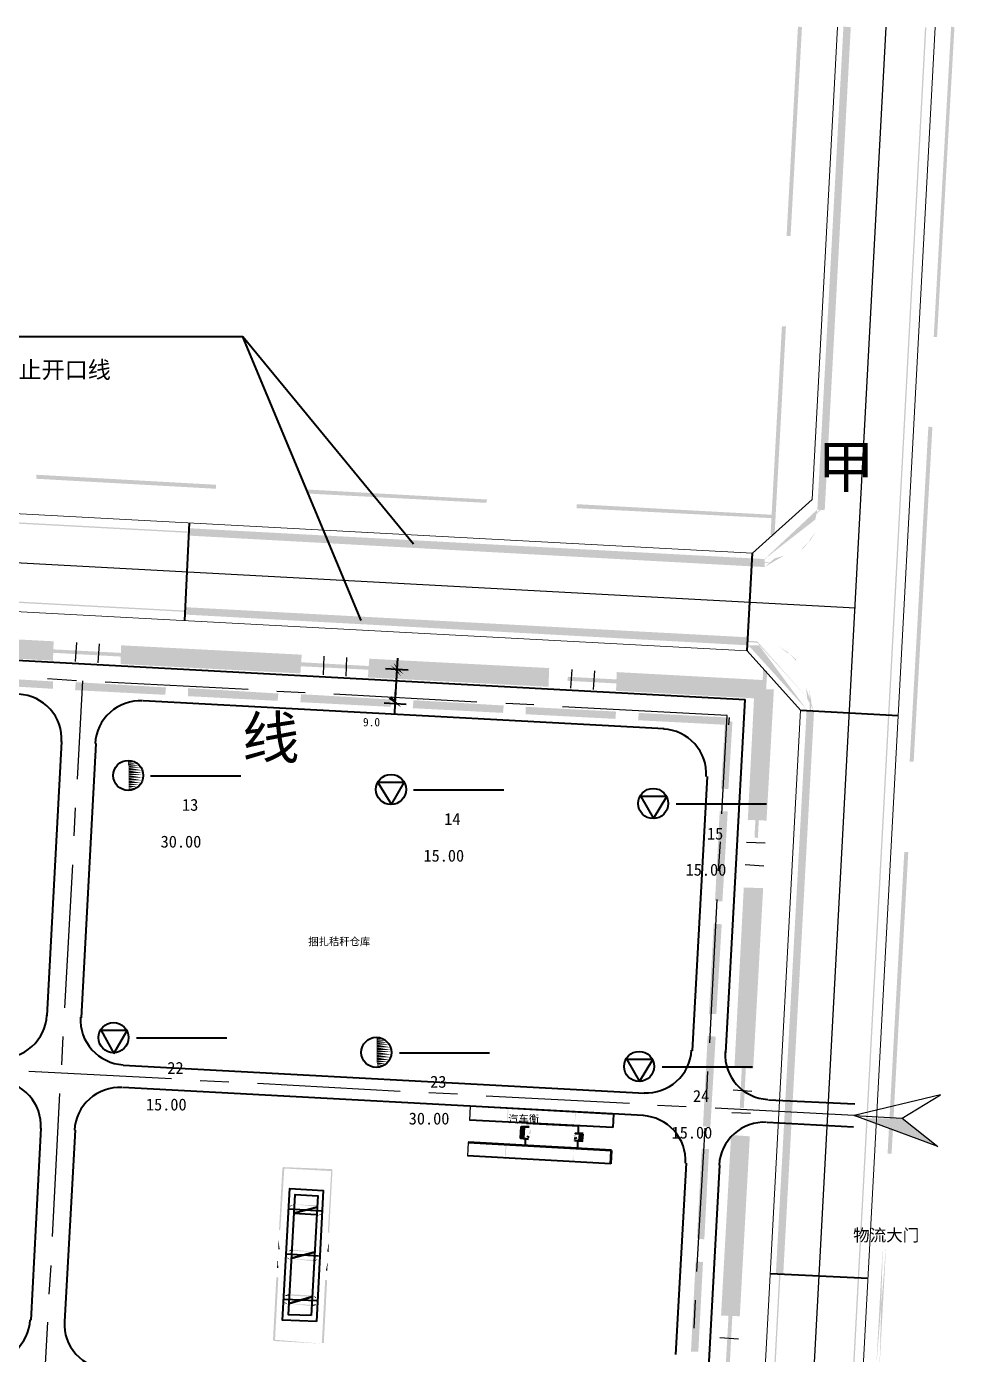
# Model space of a CAD drawing. Header units: metres. Extents: x 110 to 500, y 133 to 419.
# Drawn here: x 394.6 to 477.9, y 300.3 to 419.4 of the extents above; entities that cross this region are included whole.
import ezdxf

# ---------------------------------------------------------------- set-up
doc = ezdxf.new("R2010")
doc.units = ezdxf.units.M
for name, color, linetype in [('PDF_0', 7, 'Continuous'), ('PDF_0-新建建构筑物', 7, 'Continuous'), ('PDF_0-道路边线', 7, 'Continuous'), ('PDF_c- 现状道路', 7, 'Continuous'), ('PDF_d-道路中心线', 7, 'Continuous'), ('PDF_d-道路红线', 7, 'Continuous'), ('PDF_DM-尺寸标注', 7, 'Continuous'), ('PDF_HY_BZ_ZB', 7, 'Continuous'), ('PDF_PP-COM', 7, 'Continuous'), ('PDF_ROAD-CENT', 7, 'Continuous'), ('PDF_勘探点', 7, 'Continuous'), ('PDF_绿线', 7, 'Continuous')]:
    doc.layers.add(name, color=color, linetype=linetype)
doc.styles.add('CHINESE', font='宋体')

msp = doc.modelspace()

# ---------------------------------------------------------------- hatches: boundary and pattern name
at = {"layer": 'PDF_0'}
for points in [[(465.56, 376.04), (466.22, 375.98), (468.56, 419.3), (467.9, 419.36)], [(460.82, 370.88), (460.82, 371.6), (409.22, 374.36), (409.16, 373.7)], [(459.38, 363.86), (459.32, 364.58), (408.86, 367.28), (408.8, 366.62)], [(380.78, 363.38), (396.98, 362.48), (397.04, 364.22), (380.9, 365.06)], [(403.04, 362.18), (419.18, 361.34), (419.3, 363.02), (403.1, 363.86)], [(425.24, 360.98), (441.44, 360.14), (441.5, 361.82), (425.36, 362.66)], [(388.88, 360.44), (396.98, 359.96), (396.98, 360.62), (388.88, 361.1)], [(447.5, 359.78), (460.76, 359.06), (460.82, 360.74), (447.56, 361.46)], [(398.96, 359.84), (407.06, 359.42), (407.12, 360.08), (399.02, 360.56)], [(409.1, 359.3), (417.14, 358.88), (417.2, 359.54), (409.1, 360.02)], [(459.32, 348.2), (461, 348.14), (461.66, 359.9), (459.92, 359.96)], [(419.18, 358.76), (427.28, 358.34), (427.28, 359), (419.24, 359.48)], [(429.26, 358.22), (437.36, 357.8), (437.42, 358.46), (429.32, 358.94)], [(439.4, 357.68), (447.44, 357.26), (447.5, 357.92), (439.4, 358.34)], [(449.48, 357.14), (457.58, 356.72), (457.64, 357.38), (449.54, 357.8)], [(461.84, 307.52), (462.5, 307.46), (465.26, 357.92), (464.6, 358.1)], [(456.92, 351.02), (457.58, 350.96), (457.94, 357.02), (457.28, 357.08)], [(456.38, 340.94), (457.04, 340.88), (457.52, 348.98), (456.8, 348.98)], [(458.12, 326), (459.8, 325.88), (460.7, 342.08), (458.96, 342.14)], [(455.84, 330.8), (456.5, 330.8), (456.98, 338.84), (456.26, 338.9)], [(455.3, 320.72), (455.96, 320.66), (456.44, 328.76), (455.72, 328.82)], [(456.92, 303.74), (458.6, 303.68), (459.5, 319.82), (457.82, 319.94)], [(454.76, 310.64), (455.42, 310.58), (455.84, 318.68), (455.18, 318.68)], [(454.22, 300.5), (454.88, 300.5), (455.3, 308.54), (454.64, 308.6)]]:
    msp.add_hatch(color=7, dxfattribs=at).paths.add_polyline_path(points)
h = msp.add_hatch(color=7, dxfattribs=at)
h.paths.add_polyline_path([(460.82, 371.6), (461.72, 371.66), (461.72, 371.66), (460.82, 370.88), (460.82, 370.88), (462.56, 371.9), (462.56, 371.9), (461.84, 371), (461.84, 371), (463.34, 372.32), (463.34, 372.32), (462.8, 371.3), (462.8, 371.3), (463.76, 371.72), (463.76, 371.72), (464.54, 372.38), (464.54, 372.38), (464.06, 372.86), (465.2, 373.16), (465.2, 373.16), (465.74, 374.06), (465.74, 374.06), (464.66, 373.52), (464.66, 373.52), (466.04, 375.02), (466.04, 375.02), (465.14, 374.3), (465.14, 374.3), (466.22, 375.98), (465.38, 375.14), (465.38, 375.14), (465.56, 376.04)])
h.paths.add_polyline_path([(460.82, 371.6), (460.82, 371.6), (461.72, 371.66), (461.72, 371.66), (462.56, 371.9), (462.56, 371.9), (461.84, 371), (461.84, 371), (463.34, 372.32), (463.34, 372.32), (462.8, 371.3), (462.8, 371.3), (463.76, 371.72), (463.76, 371.72), (464.54, 372.38), (464.54, 372.38), (464.06, 372.86), (464.06, 372.86), (464.06, 372.86), (465.2, 373.16), (465.2, 373.16), (465.74, 374.06), (465.74, 374.06), (464.66, 373.52), (464.66, 373.52), (466.04, 375.02), (466.04, 375.02), (465.14, 374.3), (465.14, 374.3), (466.22, 375.98), (465.38, 375.14), (465.38, 375.14)])
h = msp.add_hatch(color=7, dxfattribs=at)
h.paths.add_polyline_path([(464.6, 358.1), (464.66, 359.06), (464.66, 359.06), (465.26, 357.92), (465.26, 357.92), (464.54, 360.08), (464.54, 360.08), (465.32, 359.06), (465.32, 359.06), (465.2, 360.2), (465.2, 360.2), (464.24, 361.04), (464.24, 361.04), (464.84, 361.28), (464.84, 361.28), (463.76, 361.88), (463.76, 361.88), (464.3, 362.3), (463.52, 363.14), (463.52, 363.14), (463.52, 363.14), (463.04, 362.66), (462.62, 363.8), (462.62, 363.8), (461.54, 364.28), (461.54, 364.28), (462.26, 363.2), (462.26, 363.2), (460.46, 364.52), (460.46, 364.52), (461.36, 363.62), (461.36, 363.62), (459.32, 364.58), (460.34, 363.86), (460.34, 363.86), (459.38, 363.86)])
h.paths.add_polyline_path([(464.6, 358.1), (464.6, 358.1), (464.66, 359.06), (464.66, 359.06), (464.54, 360.08), (464.54, 360.08), (465.32, 359.06), (465.32, 359.06), (465.2, 360.2), (465.2, 360.2), (464.24, 361.04), (464.24, 361.04), (464.84, 361.28), (464.84, 361.28), (463.76, 361.88), (463.76, 361.88), (464.3, 362.3), (464.3, 362.3), (464.3, 362.3), (463.52, 363.14), (463.04, 362.66), (463.04, 362.66), (463.04, 362.66), (462.62, 363.8), (462.62, 363.8), (461.54, 364.28), (461.54, 364.28), (462.26, 363.2), (462.26, 363.2), (460.46, 364.52), (460.46, 364.52), (461.36, 363.62), (461.36, 363.62), (459.32, 364.58), (460.34, 363.86), (460.34, 363.86)])
h = msp.add_hatch(color=7, dxfattribs=at)
h.paths.add_polyline_path([(428.42, 361.28), (428.42, 361.28), (427.52, 362.3), (427.28, 362.06)])
h.paths.add_polyline_path([(428.18, 361.1), (427.52, 362.3), (427.28, 362.06), (427.28, 362.06)])
h = msp.add_hatch(color=7, dxfattribs=at)
h.paths.add_polyline_path([(428, 358.04), (428.24, 358.28), (427.34, 359.3), (427.1, 359.06)])
h.paths.add_polyline_path([(428, 358.04), (428.24, 358.28), (428.24, 358.28), (427.1, 359.06)])
h = msp.add_hatch(color=7, dxfattribs=at)
h.paths.add_polyline_path([(402.56, 328.7), (402.56, 328.7), (402.38, 328.52), (402.38, 328.52), (449.72, 325.94), (449.72, 325.94), (449.54, 326.18), (449.54, 326.18), (450.8, 349.52), (450.8, 349.52), (450.98, 349.76), (450.98, 349.76), (403.64, 352.28), (403.64, 352.28), (403.82, 352.1), (403.82, 352.1)])
h.paths.add_polyline_path([(402.56, 328.7), (402.56, 328.7), (402.38, 328.52), (402.38, 328.52), (449.72, 325.94), (449.72, 325.94), (449.54, 326.18), (449.54, 326.18), (450.8, 349.52), (450.8, 349.52), (450.98, 349.76), (450.98, 349.76), (403.64, 352.28), (403.64, 352.28), (403.82, 352.1), (403.82, 352.1)])
h = msp.add_hatch(color=7, dxfattribs=at)
h.paths.add_polyline_path([(439.64, 319.7), (439.82, 319.7), (439.82, 319.46), (439.82, 319.46), (439.58, 319.28), (439.58, 319.28), (439.58, 319.28), (441.8, 319.16), (441.8, 319.16), (441.62, 319.4), (441.62, 319.4), (441.68, 320.36), (441.68, 320.36), (441.86, 320.6), (441.86, 320.6), (439.64, 320.72), (439.64, 320.72), (439.88, 320.48), (439.88, 320.48), (439.64, 320.06)])
h.paths.add_polyline_path([(439.64, 319.7), (439.82, 319.7), (439.82, 319.7), (439.82, 319.46), (439.82, 319.46), (439.58, 319.28), (441.8, 319.16), (441.8, 319.16), (441.62, 319.4), (441.62, 319.4), (441.68, 320.36), (441.68, 320.36), (441.86, 320.6), (441.86, 320.6), (439.64, 320.72), (439.64, 320.72), (439.88, 320.48), (439.88, 320.48), (439.82, 320.06), (439.64, 320.06)])
h = msp.add_hatch(color=7, dxfattribs=at)
h.paths.add_polyline_path([(441.8, 319.34), (441.8, 319.34), (441.62, 319.16), (441.62, 319.16), (443.84, 319.04), (443.84, 319.04), (443.66, 319.28), (443.66, 319.28), (443.84, 319.58), (443.9, 319.94), (443.9, 319.94), (443.66, 319.94), (443.72, 320.3), (443.72, 320.3), (443.9, 320.48), (443.9, 320.48), (441.68, 320.6), (441.68, 320.6), (441.86, 320.36), (441.86, 320.36)])
h.paths.add_polyline_path([(441.8, 319.34), (441.8, 319.34), (441.62, 319.16), (441.62, 319.16), (443.84, 319.04), (443.84, 319.04), (443.66, 319.28), (443.66, 319.28), (443.66, 319.58), (443.84, 319.58), (443.66, 319.94), (443.66, 319.94), (443.72, 320.3), (443.72, 320.3), (443.9, 320.48), (443.9, 320.48), (441.68, 320.6), (441.68, 320.6), (441.86, 320.36), (441.86, 320.36)])
at = {"layer": 'PDF_0-新建建构筑物'}
for points in [[(417.26, 311.42), (417.38, 311.42), (417.74, 317), (417.56, 317)], [(421.64, 311.18), (421.76, 311.18), (422.06, 316.76), (421.94, 316.76)], [(420.74, 313.52), (420.74, 313.64), (418.58, 313.7)], [(416.72, 301.52), (416.9, 301.52), (417.2, 307.16), (417.02, 307.16)], [(421.1, 301.28), (421.28, 301.28), (421.58, 306.92), (421.4, 306.92)]]:
    msp.add_hatch(color=7, dxfattribs=at).paths.add_polyline_path(points)
h = msp.add_hatch(color=7, dxfattribs=at)
h.paths.add_polyline_path([(422, 316.7), (422, 316.88), (417.62, 317.06), (417.62, 317.06)])
h.paths.add_polyline_path([(422, 316.7), (417.62, 317.06), (417.62, 316.94), (417.62, 316.94)])
h = msp.add_hatch(color=7, dxfattribs=at)
h.paths.add_polyline_path([(418.16, 312.92), (418.16, 312.92), (418.28, 312.98), (418.28, 312.98), (418.52, 312.8), (418.52, 312.86), (418.58, 313.7), (418.22, 313.58), (418.22, 313.58), (418.22, 313.58), (418.16, 313.28), (418.04, 313.28), (418.04, 313.28)])
h.paths.add_polyline_path([(418.16, 312.92), (418.16, 312.92), (418.28, 312.98), (418.28, 312.98), (418.52, 312.8), (418.58, 313.7), (418.28, 313.52), (418.22, 313.58), (418.16, 313.28), (418.16, 313.28), (418.16, 313.28), (418.04, 313.28), (418.04, 313.28)])
h = msp.add_hatch(color=7, dxfattribs=at)
h.paths.add_polyline_path([(420.68, 312.68), (421.04, 312.8), (421.04, 312.8), (421.04, 312.8), (421.1, 313.1), (421.22, 313.1), (421.22, 313.1), (421.1, 313.46), (421.1, 313.46), (421.1, 313.46), (420.98, 313.4), (420.74, 313.64), (420.74, 313.52), (420.74, 313.52)])
h.paths.add_polyline_path([(420.68, 312.68), (420.98, 312.86), (421.04, 312.8), (421.1, 313.1), (421.1, 313.1), (421.1, 313.1), (421.22, 313.1), (421.22, 313.1), (421.1, 313.46), (420.98, 313.4), (420.98, 313.4), (420.98, 313.4), (420.74, 313.64), (420.74, 313.52)])
h = msp.add_hatch(color=7, dxfattribs=at)
h.paths.add_polyline_path([(417.2, 309.68), (417.2, 309.68), (417.38, 310.58), (417.38, 310.58)])
h.paths.add_polyline_path([(417.2, 309.68), (417.32, 309.68), (417.32, 309.68), (417.2, 310.58)])
h = msp.add_hatch(color=7, dxfattribs=at)
h.paths.add_polyline_path([(417.98, 308.9), (417.98, 308.9), (418.28, 308.72), (418.28, 308.84), (418.28, 308.84), (418.34, 309.68), (418.34, 309.68), (418.1, 309.5), (417.98, 309.56), (417.98, 309.56), (417.98, 309.56), (417.98, 309.26), (417.86, 309.26), (417.86, 309.26)])
h.paths.add_polyline_path([(417.98, 308.9), (417.98, 308.9), (418.04, 308.96), (418.28, 308.72), (418.28, 308.84), (418.34, 309.56), (418.1, 309.5), (418.1, 309.5), (418.1, 309.5), (417.98, 309.56), (417.98, 309.26), (417.98, 309.26), (417.98, 309.26), (417.86, 309.26)])
h = msp.add_hatch(color=7, dxfattribs=at)
h.paths.add_polyline_path([(420.5, 309.44), (420.56, 309.56), (418.34, 309.68), (418.34, 309.56)])
h.paths.add_polyline_path([(420.5, 309.44), (420.5, 309.44), (420.56, 309.56), (418.34, 309.68)])
h = msp.add_hatch(color=7, dxfattribs=at)
h.paths.add_polyline_path([(421.58, 309.5), (421.7, 309.44), (421.76, 310.34), (421.58, 310.34)])
h.paths.add_polyline_path([(421.58, 309.5), (421.76, 310.34), (421.76, 310.34), (421.58, 310.34)])
h = msp.add_hatch(color=7, dxfattribs=at)
h.paths.add_polyline_path([(417.08, 308), (417.08, 308), (417.26, 308.84), (417.26, 308.84)])
h.paths.add_polyline_path([(417.08, 308), (417.2, 308), (417.2, 308), (417.14, 308.84)])
h = msp.add_hatch(color=7, dxfattribs=at)
h.paths.add_polyline_path([(418.28, 308.72), (420.5, 308.6), (420.5, 308.72), (418.28, 308.84)])
h.paths.add_polyline_path([(418.28, 308.72), (420.5, 308.6), (418.28, 308.84), (418.28, 308.84)])
h = msp.add_hatch(color=7, dxfattribs=at)
h.paths.add_polyline_path([(420.5, 308.6), (420.5, 308.6), (420.74, 308.84), (420.74, 308.84), (420.8, 308.72), (420.8, 308.72), (420.86, 309.08), (420.98, 309.08), (420.98, 309.08), (420.98, 309.08), (420.86, 309.44), (420.86, 309.44), (420.8, 309.32), (420.56, 309.56), (420.5, 309.44), (420.5, 309.44)])
h.paths.add_polyline_path([(420.5, 308.72), (420.74, 308.84), (420.74, 308.84), (420.8, 308.72), (420.8, 308.72), (420.86, 309.08), (420.86, 309.08), (420.86, 309.08), (420.98, 309.08), (420.86, 309.44), (420.86, 309.44), (420.8, 309.32), (420.8, 309.32), (420.8, 309.32), (420.56, 309.56), (420.5, 309.44)])
h = msp.add_hatch(color=7, dxfattribs=at)
h.paths.add_polyline_path([(421.46, 307.76), (421.58, 307.76), (421.64, 308.6), (421.52, 308.6)])
h.paths.add_polyline_path([(421.46, 307.76), (421.64, 308.6), (421.64, 308.6), (421.52, 308.6)])
h = msp.add_hatch(color=7, dxfattribs=at)
h.paths.add_polyline_path([(417.74, 304.88), (417.74, 304.88), (417.8, 304.94), (418.1, 304.7), (418.1, 304.82), (418.1, 304.82), (418.1, 305.66), (418.1, 305.66), (417.8, 305.54), (417.8, 305.54), (417.74, 305.18), (417.62, 305.18), (417.62, 305.18)])
h.paths.add_polyline_path([(417.74, 304.88), (417.74, 304.88), (418.1, 304.7), (418.1, 304.82), (418.1, 305.54), (417.86, 305.48), (417.8, 305.54), (417.8, 305.54), (417.74, 305.18), (417.74, 305.18), (417.74, 305.18), (417.62, 305.18), (417.62, 305.18)])
h = msp.add_hatch(color=7, dxfattribs=at)
h.paths.add_polyline_path([(420.32, 305.42), (420.32, 305.42), (418.1, 305.66), (418.1, 305.54)])
h.paths.add_polyline_path([(420.32, 305.42), (420.32, 305.54), (420.32, 305.54), (418.1, 305.66)])
h = msp.add_hatch(color=7, dxfattribs=at)
h.paths.add_polyline_path([(420.26, 304.58), (420.26, 304.58), (420.62, 304.7), (420.62, 304.7), (420.74, 305.06), (420.74, 305.06), (420.62, 305.36), (420.62, 305.36), (420.56, 305.3), (420.32, 305.54), (420.32, 305.42)])
h.paths.add_polyline_path([(420.26, 304.7), (420.56, 304.76), (420.62, 304.7), (420.62, 304.7), (420.68, 305.06), (420.74, 305.06), (420.74, 305.06), (420.62, 305.36), (420.62, 305.36), (420.32, 305.54), (420.32, 305.42)])
h = msp.add_hatch(color=7, dxfattribs=at)
h.paths.add_polyline_path([(418.1, 304.7), (420.26, 304.58), (420.26, 304.7), (418.1, 304.82)])
h.paths.add_polyline_path([(418.1, 304.7), (420.26, 304.58), (418.1, 304.82), (418.1, 304.82)])
h = msp.add_hatch(color=7, dxfattribs=at)
h.paths.add_polyline_path([(421.16, 301.22), (421.22, 301.34), (416.84, 301.58), (416.78, 301.46)])
h.paths.add_polyline_path([(421.16, 301.22), (421.16, 301.22), (421.22, 301.34), (416.84, 301.58)])
at = {"layer": 'PDF_c- 现状道路'}
for points in [[(460.46, 144.98), (460.58, 144.92), (475.34, 419.3), (475.22, 419.3)], [(465.8, 376.04), (465.92, 376.04), (468.26, 419.3), (468.14, 419.3)], [(460.58, 371.18), (460.58, 371.3), (140.48, 388.52), (140.42, 388.4)], [(460.16, 364.1), (460.16, 364.22), (140.06, 381.44), (140.06, 381.32)], [(454.1, 158.24), (454.22, 158.24), (465.02, 358.82), (464.9, 358.88)]]:
    msp.add_hatch(color=7, dxfattribs=at).paths.add_polyline_path(points)
h = msp.add_hatch(color=7, dxfattribs=at)
h.paths.add_polyline_path([(460.58, 371.3), (460.58, 371.18), (460.58, 371.18), (461.54, 371.36), (461.54, 371.36), (461.54, 371.24), (461.54, 371.24), (462.5, 371.6), (462.56, 371.48), (462.56, 371.48), (462.56, 371.48), (463.4, 372.02), (463.4, 372.02), (463.46, 371.9), (463.46, 371.9), (464.24, 372.5), (464.24, 372.5), (464.9, 373.22), (464.9, 373.22), (465.44, 374.06), (465.44, 374.06), (465.32, 374.12), (465.32, 374.12), (465.8, 375.02), (465.8, 375.02), (465.8, 375.02), (465.68, 375.08), (465.92, 376.04), (465.8, 376.04)])
h.paths.add_polyline_path([(460.58, 371.3), (460.58, 371.3), (461.54, 371.36), (461.54, 371.36), (461.54, 371.24), (461.54, 371.24), (462.5, 371.6), (462.5, 371.6), (462.5, 371.6), (462.56, 371.48), (463.4, 372.02), (463.4, 372.02), (463.46, 371.9), (463.46, 371.9), (464.24, 372.5), (464.24, 372.5), (464.18, 372.56), (464.9, 373.22), (464.9, 373.22), (464.84, 373.28), (465.44, 374.06), (465.44, 374.06), (465.32, 374.12), (465.32, 374.12), (465.8, 375.02), (465.68, 375.08), (465.68, 375.08), (465.68, 375.08), (465.92, 376.04)])
h = msp.add_hatch(color=7, dxfattribs=at)
h.paths.add_polyline_path([(464.9, 358.88), (465.02, 358.82), (465.02, 358.82), (464.84, 359.84), (464.84, 359.84), (464.96, 359.84), (464.96, 359.84), (464.6, 360.8), (464.6, 360.8), (464.72, 360.8), (464.72, 360.8), (464.18, 361.64), (464.3, 361.76), (464.3, 361.76), (464.3, 361.76), (463.7, 362.54), (463.7, 362.54), (462.98, 363.2), (462.98, 363.2), (462.14, 363.74), (462.14, 363.74), (462.08, 363.62), (462.08, 363.62), (461.18, 364.1), (461.18, 364.1), (461.18, 364.1), (461.12, 363.98), (460.16, 364.22), (460.16, 364.1)])
h.paths.add_polyline_path([(464.9, 358.88), (464.9, 358.88), (464.84, 359.84), (464.84, 359.84), (464.96, 359.84), (464.96, 359.84), (464.6, 360.8), (464.6, 360.8), (464.72, 360.8), (464.72, 360.8), (464.18, 361.64), (464.18, 361.64), (464.18, 361.64), (464.3, 361.76), (463.7, 362.54), (463.7, 362.54), (463.64, 362.48), (462.98, 363.2), (462.98, 363.2), (462.92, 363.14), (462.14, 363.74), (462.14, 363.74), (462.08, 363.62), (462.08, 363.62), (461.18, 364.1), (461.12, 363.98), (461.12, 363.98), (461.12, 363.98), (460.16, 364.22)])
at = {"layer": 'PDF_PP-COM'}
h = msp.add_hatch(color=7, dxfattribs=at)
h.paths.add_polyline_path([(437.72, 321.08), (437.72, 321.08), (437.72, 321.08), (443.84, 320.72), (443.84, 320.72), (443.78, 320.84), (443.78, 320.84), (443.9, 322.04), (443.9, 322.04), (437.78, 322.34), (437.78, 322.34)])
h.paths.add_polyline_path([(437.78, 321.14), (437.72, 321.08), (443.84, 320.72), (443.84, 320.72), (443.78, 320.84), (443.78, 320.84), (443.84, 321.98), (443.9, 322.04), (437.78, 322.34), (437.78, 322.34), (437.84, 322.28)])
h = msp.add_hatch(color=7, dxfattribs=at)
h.paths.add_polyline_path([(476.36, 318.92), (473.18, 321.44), (468.86, 321.68), (469.52, 321.44)])
h.paths.add_polyline_path([(473.18, 321.44), (473.18, 321.44), (468.86, 321.68), (469.52, 321.44)])
h = msp.add_hatch(color=7, dxfattribs=at)
h.paths.add_polyline_path([(437.54, 317.84), (437.54, 317.84), (437.54, 317.84), (443.66, 317.54), (443.66, 317.54), (443.66, 318.74), (443.72, 318.8), (443.72, 318.8), (437.6, 319.1), (437.6, 319.1)])
h.paths.add_polyline_path([(437.6, 317.9), (437.54, 317.84), (443.66, 317.54), (443.66, 317.54), (443.6, 317.6), (443.72, 318.8), (443.72, 318.8), (437.6, 319.1), (437.6, 319.1), (437.66, 319.04)])
at = {"layer": 'PDF_勘探点'}
for points in [[(403.7, 353.48), (404.18, 353.48), (403.94, 353.54)], [(404, 350.84), (404.24, 350.9), (403.76, 350.9)], [(426.02, 328.64), (426.5, 328.64), (426.26, 328.7)], [(426.26, 326), (426.5, 326.06), (426.08, 326.06)]]:
    msp.add_hatch(color=7, dxfattribs=at).paths.add_polyline_path(points)
h = msp.add_hatch(color=7, dxfattribs=at)
h.paths.add_polyline_path([(403.7, 353.36), (404.42, 353.36), (404.18, 353.48), (403.7, 353.48)])
h.paths.add_polyline_path([(404.42, 353.36), (404.18, 353.48), (403.7, 353.48), (403.7, 353.48)])
h = msp.add_hatch(color=7, dxfattribs=at)
h.paths.add_polyline_path([(403.7, 353.24), (404.6, 353.24), (404.42, 353.36), (403.7, 353.36)])
h.paths.add_polyline_path([(404.6, 353.24), (404.42, 353.36), (403.7, 353.36), (403.7, 353.36)])
h = msp.add_hatch(color=7, dxfattribs=at)
h.paths.add_polyline_path([(404.78, 353.06), (404.6, 353.24), (403.7, 353.24), (403.7, 353.24)])
h.paths.add_polyline_path([(403.76, 353.06), (404.78, 353.06), (404.6, 353.24), (403.7, 353.24)])
h = msp.add_hatch(color=7, dxfattribs=at)
h.paths.add_polyline_path([(403.76, 352.88), (404.9, 352.88), (404.78, 353.06), (403.76, 353.06)])
h.paths.add_polyline_path([(404.9, 352.88), (404.78, 353.06), (403.76, 353.06), (403.76, 353.06)])
h = msp.add_hatch(color=7, dxfattribs=at)
h.paths.add_polyline_path([(403.76, 352.64), (405.02, 352.64), (404.9, 352.88), (403.76, 352.88)])
h.paths.add_polyline_path([(405.02, 352.64), (404.9, 352.88), (403.76, 352.88), (403.76, 352.88)])
h = msp.add_hatch(color=7, dxfattribs=at)
h.paths.add_polyline_path([(403.76, 352.4), (405.08, 352.4), (405.02, 352.64), (403.76, 352.64)])
h.paths.add_polyline_path([(405.08, 352.4), (405.02, 352.64), (403.76, 352.64), (403.76, 352.64)])
h = msp.add_hatch(color=7, dxfattribs=at)
h.paths.add_polyline_path([(403.76, 352.22), (405.08, 352.22), (405.08, 352.4), (403.76, 352.4)])
h.paths.add_polyline_path([(405.08, 352.22), (405.08, 352.4), (403.76, 352.4), (403.76, 352.4)])
h = msp.add_hatch(color=7, dxfattribs=at)
h.paths.add_polyline_path([(403.76, 351.98), (405.08, 351.98), (405.08, 352.22), (403.76, 352.22)])
h.paths.add_polyline_path([(405.08, 351.98), (405.08, 352.22), (403.76, 352.22), (403.76, 352.22)])
h = msp.add_hatch(color=7, dxfattribs=at)
h.paths.add_polyline_path([(403.76, 351.74), (405.02, 351.74), (405.08, 351.98), (403.76, 351.98)])
h.paths.add_polyline_path([(405.02, 351.74), (405.08, 351.98), (403.76, 351.98), (403.76, 351.98)])
h = msp.add_hatch(color=7, dxfattribs=at)
h.paths.add_polyline_path([(403.76, 351.5), (404.9, 351.5), (405.02, 351.74), (403.76, 351.74)])
h.paths.add_polyline_path([(404.9, 351.5), (405.02, 351.74), (403.76, 351.74), (403.76, 351.74)])
h = msp.add_hatch(color=7, dxfattribs=at)
h.paths.add_polyline_path([(403.76, 351.32), (404.78, 351.32), (404.9, 351.5), (403.76, 351.5)])
h.paths.add_polyline_path([(404.78, 351.32), (404.9, 351.5), (403.76, 351.5), (403.76, 351.5)])
h = msp.add_hatch(color=7, dxfattribs=at)
h.paths.add_polyline_path([(403.76, 351.14), (404.6, 351.14), (404.78, 351.32), (403.76, 351.32)])
h.paths.add_polyline_path([(404.6, 351.14), (404.78, 351.32), (403.76, 351.32), (403.76, 351.32)])
h = msp.add_hatch(color=7, dxfattribs=at)
h.paths.add_polyline_path([(403.76, 351.02), (404.42, 351.02), (404.6, 351.14), (403.76, 351.14)])
h.paths.add_polyline_path([(404.42, 351.02), (404.6, 351.14), (403.76, 351.14), (403.76, 351.14)])
h = msp.add_hatch(color=7, dxfattribs=at)
h.paths.add_polyline_path([(403.76, 350.9), (404.24, 350.9), (404.42, 351.02), (403.76, 351.02)])
h.paths.add_polyline_path([(404.24, 350.9), (404.42, 351.02), (403.76, 351.02), (403.76, 351.02)])
h = msp.add_hatch(color=7, dxfattribs=at)
h.paths.add_polyline_path([(426.02, 328.52), (426.68, 328.52), (426.5, 328.64), (426.02, 328.64)])
h.paths.add_polyline_path([(426.68, 328.52), (426.5, 328.64), (426.02, 328.64), (426.02, 328.64)])
h = msp.add_hatch(color=7, dxfattribs=at)
h.paths.add_polyline_path([(426.02, 328.4), (426.92, 328.4), (426.68, 328.52), (426.02, 328.52)])
h.paths.add_polyline_path([(426.92, 328.4), (426.68, 328.52), (426.02, 328.52), (426.02, 328.52)])
h = msp.add_hatch(color=7, dxfattribs=at)
h.paths.add_polyline_path([(426.02, 328.22), (427.04, 328.22), (426.92, 328.4), (426.02, 328.4)])
h.paths.add_polyline_path([(427.04, 328.22), (426.92, 328.4), (426.02, 328.4), (426.02, 328.4)])
h = msp.add_hatch(color=7, dxfattribs=at)
h.paths.add_polyline_path([(426.02, 328.04), (427.22, 328.04), (427.04, 328.22), (426.02, 328.22)])
h.paths.add_polyline_path([(427.22, 328.04), (427.04, 328.22), (426.02, 328.22), (426.02, 328.22)])
h = msp.add_hatch(color=7, dxfattribs=at)
h.paths.add_polyline_path([(426.02, 327.8), (427.28, 327.8), (427.22, 328.04), (426.02, 328.04)])
h.paths.add_polyline_path([(427.28, 327.8), (427.22, 328.04), (426.02, 328.04), (426.02, 328.04)])
h = msp.add_hatch(color=7, dxfattribs=at)
h.paths.add_polyline_path([(426.02, 327.56), (427.34, 327.56), (427.28, 327.8), (426.02, 327.8)])
h.paths.add_polyline_path([(427.34, 327.56), (427.28, 327.8), (426.02, 327.8), (426.02, 327.8)])
h = msp.add_hatch(color=7, dxfattribs=at)
h.paths.add_polyline_path([(426.02, 327.38), (427.4, 327.38), (427.34, 327.56), (426.02, 327.56)])
h.paths.add_polyline_path([(427.4, 327.38), (427.34, 327.56), (426.02, 327.56), (426.02, 327.56)])
h = msp.add_hatch(color=7, dxfattribs=at)
h.paths.add_polyline_path([(426.02, 327.14), (427.4, 327.14), (427.4, 327.38), (426.02, 327.38)])
h.paths.add_polyline_path([(427.4, 327.14), (427.4, 327.38), (426.02, 327.38), (426.02, 327.38)])
h = msp.add_hatch(color=7, dxfattribs=at)
h.paths.add_polyline_path([(426.02, 326.9), (427.34, 326.9), (427.4, 327.14), (426.02, 327.14)])
h.paths.add_polyline_path([(427.34, 326.9), (427.4, 327.14), (426.02, 327.14), (426.02, 327.14)])
h = msp.add_hatch(color=7, dxfattribs=at)
h.paths.add_polyline_path([(426.02, 326.66), (427.22, 326.66), (427.34, 326.9), (426.02, 326.9)])
h.paths.add_polyline_path([(427.22, 326.66), (427.34, 326.9), (426.02, 326.9), (426.02, 326.9)])
h = msp.add_hatch(color=7, dxfattribs=at)
h.paths.add_polyline_path([(426.02, 326.48), (427.1, 326.48), (427.22, 326.66), (426.02, 326.66)])
h.paths.add_polyline_path([(427.1, 326.48), (427.22, 326.66), (426.02, 326.66), (426.02, 326.66)])
h = msp.add_hatch(color=7, dxfattribs=at)
h.paths.add_polyline_path([(426.92, 326.3), (427.1, 326.48), (426.02, 326.48), (426.02, 326.48)])
h.paths.add_polyline_path([(426.08, 326.3), (426.92, 326.3), (427.1, 326.48), (426.02, 326.48)])
h = msp.add_hatch(color=7, dxfattribs=at)
h.paths.add_polyline_path([(426.08, 326.18), (426.74, 326.18), (426.92, 326.3), (426.08, 326.3)])
h.paths.add_polyline_path([(426.74, 326.18), (426.92, 326.3), (426.08, 326.3), (426.08, 326.3)])
h = msp.add_hatch(color=7, dxfattribs=at)
h.paths.add_polyline_path([(426.08, 326.06), (426.5, 326.06), (426.74, 326.18), (426.08, 326.18)])
h.paths.add_polyline_path([(426.5, 326.06), (426.74, 326.18), (426.08, 326.18), (426.08, 326.18)])
at = {"layer": 'PDF_绿线'}
for points in [[(462.8, 400.58), (463.16, 400.58), (464.18, 419.3), (463.82, 419.36)], [(476.78, 405.5), (477.08, 405.5), (477.86, 419.3), (477.56, 419.36)], [(476, 391.52), (476.3, 391.52), (477.08, 405.5), (476.78, 405.5)], [(461.36, 373.76), (461.72, 373.7), (462.74, 392.48), (462.38, 392.48)], [(474.74, 369.5), (475.1, 369.44), (475.88, 383.42), (475.52, 383.48)], [(411.62, 377.9), (411.62, 378.26), (395.48, 379.16), (395.48, 378.8)], [(435.86, 376.64), (435.92, 376.94), (419.72, 377.84), (419.72, 377.48)], [(461.6, 375.26), (461.66, 375.56), (443.96, 376.52), (443.96, 376.16)], [(473.84, 353.42), (474.2, 353.42), (475.1, 369.44), (474.74, 369.5)], [(410.78, 362.42), (410.84, 362.78), (394.64, 363.62), (394.64, 363.32)], [(435.08, 361.16), (435.08, 361.46), (418.88, 362.36), (418.88, 362)], [(460.76, 359.72), (460.82, 360.08), (443.18, 361.04), (443.12, 360.68)], [(459.92, 346.64), (460.22, 346.58), (461.06, 361.58), (460.7, 361.64)], [(472.46, 329.3), (472.82, 329.3), (473.72, 345.32), (473.36, 345.32)], [(458.6, 322.4), (458.96, 322.34), (459.8, 338.54), (459.44, 338.54)], [(471.86, 318.26), (472.22, 318.26), (472.82, 329.3), (472.46, 329.3)], [(457.28, 298.16), (457.64, 298.1), (458.48, 314.3), (458.18, 314.3)]]:
    msp.add_hatch(color=7, dxfattribs=at).paths.add_polyline_path(points)
h = msp.add_hatch(color=7, dxfattribs=at)
h.paths.add_polyline_path([(467.36, 234.98), (467.36, 234.98), (466.34, 215.78), (466.34, 215.78), (465.02, 191.6), (465.02, 191.6), (464.6, 183.2), (464.9, 183.2), (465.38, 191.6), (465.38, 191.6), (466.64, 215.72), (466.64, 215.72), (467.72, 234.98), (467.72, 234.98), (468.56, 251.42), (468.56, 251.42), (468.74, 254), (468.74, 254), (469.46, 267.44), (469.46, 267.44), (470.12, 279.92), (470.12, 279.92), (471.14, 299.12), (471.14, 299.12), (471.74, 310.16), (470.84, 299.12), (470.84, 299.12), (469.76, 279.92), (469.76, 279.92), (469.1, 267.5), (469.1, 267.5), (468.38, 254), (468.38, 254), (468.26, 251.42), (468.26, 251.42)])
h.paths.add_polyline_path([(467.36, 234.98), (467.36, 234.98), (466.34, 215.78), (466.34, 215.78), (465.02, 191.6), (465.02, 191.6), (464.6, 183.2), (464.9, 183.2), (465.38, 191.6), (465.38, 191.6), (466.64, 215.72), (466.64, 215.72), (467.72, 234.98), (467.72, 234.98), (468.56, 251.42), (468.56, 251.42), (468.74, 254), (468.74, 254), (469.46, 267.44), (469.46, 267.44), (470.12, 279.92), (470.12, 279.92), (471.14, 299.12), (471.14, 299.12), (471.44, 310.16), (470.84, 299.12), (470.84, 299.12), (469.76, 279.92), (469.76, 279.92), (469.1, 267.5), (469.1, 267.5), (468.38, 254), (468.38, 254), (468.26, 251.42), (468.26, 251.42)])

# ---------------------------------------------------------------- linework, layer by layer
at = {"layer": 'PDF_0', "color": 7, "lineweight": 40}
for points in [[(429.32, 372.92), (414.02, 391.52), (391.58, 391.52)], [(424.64, 366.08), (414.02, 391.52)], [(408.8, 366.08), (409.22, 374.84)], [(459.26, 363.38), (459.74, 372.14)], [(427.88, 362.72), (427.76, 360.68)], [(428.84, 361.64), (426.8, 361.76)], [(426.68, 358.7), (428.66, 358.58)], [(427.64, 357.68), (427.7, 359.66)], [(464.06, 358.04), (472.82, 357.56)], [(447.26, 321.8), (434.42, 322.52)], [(447.26, 321.8), (447.2, 320.6)], [(447.2, 320.6), (434.36, 321.26)], [(438.92, 319.64), (438.98, 320.66)], [(439.04, 319.64), (439.1, 320.66)], [(439.16, 319.64), (439.22, 320.6)], [(439.22, 319.64), (439.28, 320.6)], [(444.2, 319.46), (444.26, 320)], [(444.32, 319.46), (444.32, 320)], [(444.44, 319.46), (444.44, 320)], [(444.5, 319.46), (444.56, 320)], [(447.02, 317.36), (434.18, 318.08)], [(461.36, 307.52), (470.12, 307.1)]]:
    msp.add_lwpolyline(points, dxfattribs=at)
at = {"layer": 'PDF_0', "color": 1}
for points in [[(399.08, 364.1), (398.96, 362.42)], [(401.12, 363.98), (401, 362.3)], [(421.28, 362.9), (421.22, 361.22)], [(423.32, 362.78), (423.26, 361.1)], [(443.54, 361.7), (443.42, 360.02)], [(445.58, 361.58), (445.46, 359.9)], [(460.88, 346.1), (459.2, 346.16)], [(460.76, 344.06), (459.08, 344.18)], [(459.68, 323.84), (458, 323.96)], [(459.56, 321.86), (457.88, 321.92)], [(458.48, 301.64), (456.8, 301.76)]]:
    msp.add_lwpolyline(points, dxfattribs=at)
at = {"layer": 'PDF_0', "color": 2}
msp.add_lwpolyline([(457.64, 357.38), (457.58, 356.72)], dxfattribs=at)
at = {"layer": 'PDF_0', "color": 7, "lineweight": 40}
for points in [[(439.7, 320.66), (438.98, 320.66)], [(439.64, 319.58), (438.92, 319.64)], [(443.78, 319.46), (444.5, 319.4)], [(444.56, 320.06), (443.84, 320.06)]]:
    msp.add_lwpolyline(points, close=True, dxfattribs=at)
at = {"layer": 'PDF_0', "color": 4, "lineweight": 40}
for points in [[(444.14, 320.06), (444.14, 320.72), (439.46, 320.96)], [(439.34, 319.58), (439.34, 319.04), (444.08, 318.8), (444.08, 319.46)]]:
    msp.add_lwpolyline(points, dxfattribs=at)
at = {"layer": 'PDF_0', "color": 7, "lineweight": 40}
for centre, start, end in [((439.73, 320.09), -138.0855, -93.0817), ((443.75, 319.97), -93.0746, -48.0807)]:
    msp.add_arc(centre, 0.33, start, end, dxfattribs=at)
at = {"layer": 'PDF_0-新建建构筑物', "color": 4, "lineweight": 40}
for points in [[(420.62, 303.2), (417.56, 303.32), (418.22, 315.14), (421.22, 314.96)], [(420.68, 313.46), (418.58, 312.92)], [(420.44, 309.44), (418.4, 308.9)], [(420.2, 305.42), (418.16, 304.82)]]:
    msp.add_lwpolyline(points, close=True, dxfattribs=at)
at = {"layer": 'PDF_0-新建建构筑物', "color": 2, "lineweight": 40}
msp.add_lwpolyline([(420.14, 303.74), (418.1, 303.8), (418.7, 314.6), (420.74, 314.48)], close=True, dxfattribs=at)
for points in [[(421.04, 313.1), (418.16, 313.28)], [(420.8, 309.08), (417.92, 309.26)], [(420.62, 305.06), (417.74, 305.18)]]:
    msp.add_lwpolyline(points, dxfattribs=at)
at = {"layer": 'PDF_0-新建建构筑物', "color": 4, "lineweight": 40}
msp.add_lwpolyline([(418.58, 312.92), (420.62, 312.8)], dxfattribs=at)
at = {"layer": 'PDF_0-道路边线', "color": 3, "lineweight": 40}
for points in [[(316.7, 366.68), (459.08, 359)], [(451.82, 356.36), (405.08, 358.88)], [(457.34, 327.32), (459.08, 359)], [(397.76, 355.22), (396.44, 330.62)], [(400.82, 355.04), (399.5, 330.44)], [(455.66, 352.1), (454.34, 327.5)], [(450.08, 323.66), (403.28, 326.18)], [(449.96, 321.68), (403.22, 324.2)], [(468.92, 322.7), (461.18, 323.06)], [(395.9, 320.54), (395, 303.32)], [(461.06, 321.08), (468.8, 320.66)], [(398.96, 320.36), (398, 303.2)], [(453.8, 317.42), (452.84, 300.26)], [(453.08, 248.54), (456.8, 317.24)]]:
    msp.add_lwpolyline(points, dxfattribs=at)
for centre, start, end in [((393.71, 355.43), -3.082, 86.919), ((404.81, 354.83), 86.918, 176.919), ((451.55, 352.31), -3.082, 86.919), ((392.39, 330.89), -93.082, -3.081), ((403.49, 330.29), 176.918, -93.081), ((450.23, 327.77), -93.082, -3.081), ((461.33, 327.17), 176.9183, -93.0817), ((391.85, 320.75), -3.082, 86.919), ((402.95, 320.15), 86.918, 176.919), ((449.69, 317.63), -3.082, 86.919), ((460.79, 317.03), 86.9177, 176.9185), ((390.89, 303.59), -93.082, -3.081), ((402.05, 302.99), 176.918, -93.081)]:
    msp.add_arc(centre, 4.05, start, end, dxfattribs=at)
at = {"layer": 'PDF_d-道路中心线', "color": 1}
for points in [[(457.22, 149.12), (471.74, 419.3)], [(134, 385.28), (468.98, 367.22)]]:
    msp.add_lwpolyline(points, dxfattribs=at)
at = {"layer": 'PDF_d-道路红线', "color": 5, "lineweight": 5}
for points in [[(461.54, 147.74), (476.12, 419.3)], [(465.08, 376.94), (467.36, 419.3)], [(140.66, 389.3), (304.22, 380.48), (321.08, 379.58), (459.74, 372.14)], [(140.18, 380.54), (303.8, 371.72), (320.6, 370.82), (459.26, 363.38)], [(459.74, 372.14), (465.08, 376.94)], [(458.36, 252.32), (464.06, 358.04), (459.26, 363.38)]]:
    msp.add_lwpolyline(points, dxfattribs=at)
at = {"layer": 'PDF_DM-尺寸标注', "color": 7, "lineweight": 40}
msp.add_lwpolyline([(427.82, 361.7), (427.64, 358.64)], dxfattribs=at)
at = {"layer": 'PDF_HY_BZ_ZB', "color": 7, "lineweight": 53}
msp.add_lwpolyline([(447.02, 317.36), (447.08, 318.56)], dxfattribs=at)
at = {"layer": 'PDF_PP-COM', "color": 6}
for points in [[(468.86, 321.68), (473.18, 321.44), (476.6, 323.54)], [(468.86, 321.68), (473.18, 321.44), (476.36, 318.92)]]:
    msp.add_lwpolyline(points, close=True, dxfattribs=at)
at = {"layer": 'PDF_PP-COM', "color": 7}
for points in [[(434.42, 322.52), (434.36, 321.26)], [(434.24, 319.28), (434.18, 318.08)]]:
    msp.add_lwpolyline(points, dxfattribs=at)
at = {"layer": 'PDF_PP-COM', "color": 7, "lineweight": 53}
msp.add_lwpolyline([(447.08, 318.56), (434.24, 319.28)], dxfattribs=at)
at = {"layer": 'PDF_ROAD-CENT', "color": 6}
for points in [[(399.08, 360.68), (396.5, 360.86)], [(399.62, 360.68), (399.14, 351.86)], [(414.5, 359.9), (401.66, 360.56)], [(419.6, 359.6), (417.08, 359.72)], [(435.02, 358.76), (422.18, 359.48)], [(440.12, 358.52), (437.6, 358.64)], [(457.46, 357.56), (442.7, 358.34)], [(456.98, 348.74), (457.46, 357.56)], [(398.96, 349.28), (398.84, 346.76)], [(456.68, 343.64), (456.86, 346.22)], [(398.72, 344.18), (398, 331.34)], [(455.9, 328.22), (456.56, 341.06)], [(397.88, 328.76), (397.76, 326.24)], [(407.6, 324.98), (394.82, 325.64)], [(455.6, 323.12), (455.72, 325.64)], [(412.76, 324.68), (410.18, 324.8)], [(428.12, 323.84), (415.34, 324.56)], [(397.58, 323.66), (396.92, 310.82)], [(433.28, 323.6), (430.7, 323.72)], [(448.7, 322.76), (435.86, 323.42)], [(453.8, 322.46), (451.22, 322.58)], [(468.86, 321.68), (456.38, 322.34)], [(454.76, 307.7), (455.48, 320.54)], [(396.8, 308.24), (396.62, 305.66)], [(454.52, 302.6), (454.64, 305.12)], [(396.5, 303.14), (395.78, 290.3)]]:
    msp.add_lwpolyline(points, dxfattribs=at)
at = {"layer": 'PDF_勘探点', "color": 5, "lineweight": 40}
for points in [[(405.74, 352.16), (413.84, 352.16)], [(429.32, 350.9), (437.42, 350.9)], [(452.9, 349.64), (461, 349.64)], [(404.48, 328.64), (412.58, 328.64)], [(428.06, 327.32), (436.16, 327.32)], [(451.64, 326.06), (459.74, 326.06)]]:
    msp.add_lwpolyline(points, dxfattribs=at)
for points in [[(427.34, 349.58), (428.48, 351.56), (426.14, 351.56)], [(450.86, 348.32), (452.06, 350.3), (449.72, 350.3)], [(402.44, 327.26), (403.64, 329.3), (401.3, 329.3)], [(449.6, 324.74), (450.8, 326.72), (448.46, 326.72)]]:
    msp.add_lwpolyline(points, close=True, dxfattribs=at)
for centre in [(403.73, 352.19), (427.31, 350.93), (450.83, 349.67), (402.41, 328.67), (425.99, 327.35), (449.57, 326.09)]:
    msp.add_circle(centre, 1.35, dxfattribs=at)

# ---------------------------------------------------------------- texts
at = {"attachment_point": 7, "style": 'CHINESE'}
for s, insert, char_height in [('禁止开口线', (391.82, 387.64), 1.518), ('甲', (465.56, 377.6), 3.77), ('线', (413.96, 353.3), 3.77), ('9.0', (424.79, 356.58), 0.755), ('捆扎秸秆仓库', (419.89, 336.87), 0.679), ('汽车衡', (437.82, 320.96), 0.679), ('物流大门', (468.77, 310.29), 1.087)]:
    msp.add_mtext(s, dxfattribs=dict(at, insert=insert, char_height=char_height))
at = {"color": 5, "char_height": 1.073, "attachment_point": 7, "style": 'CHINESE'}
for s, insert in [('13', (408.56, 349)), ('14', (432.08, 347.74)), ('30.00', (406.64, 345.7)), ('15', (455.66, 346.42)), ('15.00', (430.22, 344.44)), ('15.00', (453.74, 343.18)), ('22', (407.24, 325.42)), ('23', (430.82, 324.16)), ('15.00', (405.32, 322.12)), ('24', (454.4, 322.9)), ('30.00', (428.9, 320.86)), ('15.00', (452.48, 319.6))]:
    msp.add_mtext(s, dxfattribs=dict(at, insert=insert))

doc.saveas('drawing.dxf')
